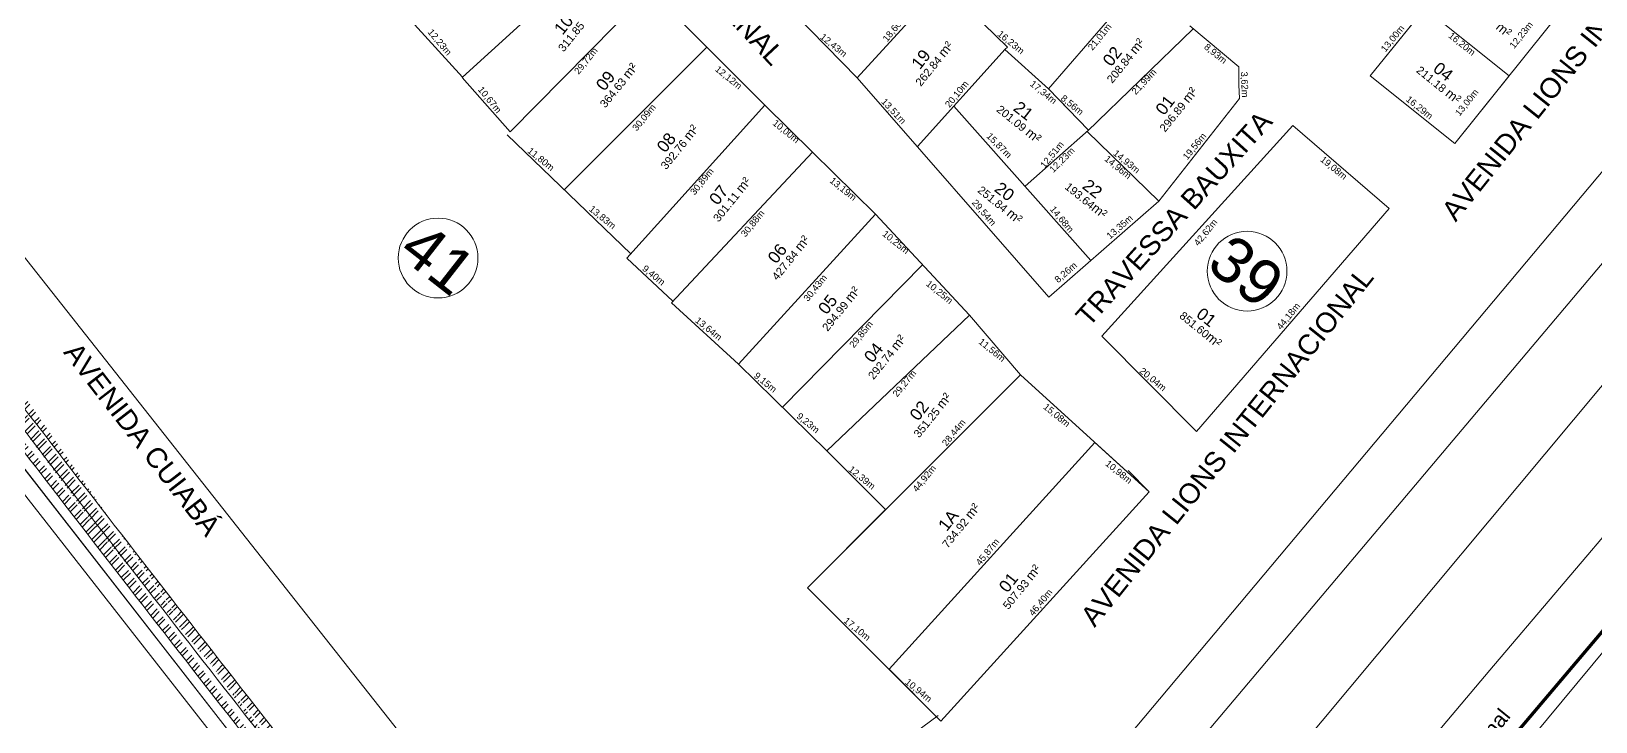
# Model space of a CAD drawing. Header units: metres. Extents: x 3808 to 8215, y 2374 to 6187.
# Drawn here: x 5863.4 to 6098, y 3611.2 to 3714.8 of the extents above; entities that cross this region are included whole.
import ezdxf

# ---------------------------------------------------------------- set-up
doc = ezdxf.new("R2010")
doc.units = ezdxf.units.M
doc.linetypes.add('CENTER', pattern=[2, 1.25, -0.25, 0.25, -0.25])
for name, color, linetype in [('0 - Cotas', 7, 'Continuous'), ('0 - Linhas Quadras', 7, 'Continuous'), ('0 - MEIO FIO 2', 251, 'Continuous'), ('0 - Nome Ruas', 7, 'CENTER'), ('0 - Numero de Lotes', 6, 'Continuous'), ('0 - Número de Quadra', 7, 'CENTER'), ('0 - Área Dos Lotes', 1, 'Continuous'), ('COTAS', 7, 'Continuous'), ('Fluxo', 170, 'Continuous'), ('Nomes-Ruas', 7, 'Continuous'), ('PDF_Boundary-Lotes', 7, 'Continuous'), ('PDF_Meio-Fio', 32, 'Continuous'), ('PDF_Perímetro', 5, 'Continuous'), ('quadras', 7, 'Continuous')]:
    doc.layers.add(name, color=color, linetype=linetype)
doc.styles.add('Arial', font='arial.ttf')
doc.styles.add('pedro', font='arial.ttf', dxfattribs={"height": 3})
doc.styles.add('REGUA100', font='arial.ttf')
doc.dimstyles.new('Copy(2) of ISO-25', dxfattribs={"dimtxt": 1, "dimasz": 2.5, "dimexe": 1.25, "dimexo": 0.625, "dimgap": 0.2, "dimtad": 1, "dimtoh": 1, "dimlfac": 0.9999999999999999, "dimzin": 1, "dimtxsty": 'Arial', "dimblk": 'NONE', "dimcen": 0, "dimse1": 1, "dimse2": 1, "dimsd1": 1, "dimsd2": 1, "dimclrt": 256, "dimaunit": 1, "dimadec": 3, "dimazin": 0, "dimtfac": 1, "dimtmove": 0, "dimatfit": 3, "dimldrblk": 'NONE', "dimfxl": 1, "dimtolj": 1, "dimtzin": 0, "dimarcsym": 0})

# ---------------------------------------------------------------- blocks, each defined once
blk = doc.blocks.new('*D6315')
at = {"layer": 'Defpoints', "color": 0, "linetype": 'Continuous', "transparency": 16777216}
for p in [(5761.159270066526, 3778.970116155022), (5950.018060285822, 3536.644970448488), (5947.979025760191, 3535.055826273609)]:
    blk.add_point(p, dxfattribs=at)
at = {"layer": 'COTAS', "linetype": 'Continuous', "lineweight": 5, "transparency": 16777216, "insert": (5854.181381191222, 3656.710760918242), "char_height": 1, "attachment_point": 5, "rotation": 307.93146410957564, "style": 'Arial'}
blk.add_mtext('\\A1;307,23m', dxfattribs=at)
blk = doc.blocks.new('_None')

msp = doc.modelspace()

# ---------------------------------------------------------------- hatches: boundary and pattern name
at = {"layer": 'Fluxo', "lineweight": 5}
h = msp.add_hatch(dxfattribs=at)
h.set_pattern_fill('ANSI32', color=256, scale=0.15)
h.set_pattern_definition([(45, (-581.2740443711627, 256.0805453944058), (-1.01027881362028, 1.01027881362028), []), (45, (-580.6005248711626, 256.0805453944058), (-1.01027881362028, 1.01027881362028), [])])
edge = h.paths.add_edge_path()
edge.add_arc((6409.321700618916, 3934.822333256413), 605.9404875044512, 215.5584355719947, 220.8881531740632)
edge.add_arc((6409.321700618916, 3934.822333256413), 601.9404875044512, 215.5584355719947, 220.8881531740632)
edge.add_line((5951.237459677825, 3538.183073224635), (5954.261415002729, 3540.801411283974))
edge.add_arc((10925.11763502869, 7550.385979745417), 6385.997125092533, 217.3930198431876, 218.3872367967036)
edge.add_arc((10925.11763502869, 7550.385979745417), 6389.997125092533, 217.3930198431876, 218.3872367967036)
edge.add_arc((8022.057990467945, 5423.596913844533), 2788.956459603658, 216.1708101653379, 218.897104592281)
edge.add_arc((8022.057990467945, 5423.596913844533), 2792.956459603658, 216.1708101653379, 218.897104592281)
edge.add_arc((6561.249967624634, 4446.689137277787), 1035.746471174637, 216.3698662275785, 220.234552574066)
edge.add_arc((6561.249967624634, 4446.689137277787), 1039.746471174637, 216.3698662275785, 220.234552574066)
edge.add_line((5727.223333714643, 3832.545566047867), (5655.544382126651, 3923.802401496914))
edge.add_line((5724.077677792935, 3830.074766820445), (5652.398726204943, 3921.331602269491))
edge.add_line((5655.673553914219, 3923.61733366715), (5438.848656856092, 4274.969093067833))
edge.add_line((5652.269554417375, 3921.516670099254), (5435.444657359248, 4272.868429499937))

# ---------------------------------------------------------------- linework, layer by layer
at = {"layer": '0 - Cotas', "lineweight": 5}
for p, q in [((6064.131597200096, 3708.130902131983, -8.3329415474509e-06), (6072.319535255579, 3718.228311225387, -8.3329415474509e-06)), ((6072.319535255579, 3718.228311225387, -8.3329415474509e-06), (6084.975934544846, 3708.121335061516, -8.3329415474509e-06)), ((6076.863554595177, 3697.963122051729, -8.3329415474509e-06), (6084.975934544846, 3708.121335061516, -8.3329415474509e-06))]:
    msp.add_line(p, q, dxfattribs=at)
at = {"layer": '0 - Linhas Quadras', "linetype": 'Continuous', "lineweight": 5}
for p, q in [((6064.131597200096, 3708.130902131983, -8.3329415474509e-06), (6099.429977070888, 3751.661053370864, -8.3329415474509e-06)), ((5810.954833766133, 3746.009024888729, -8.3329415474509e-06), (5946.983081031092, 3573.644295537246, -8.3329415474509e-06)), ((6111.835228573033, 3741.754181615008, -8.3329415474509e-06), (6076.863554595177, 3697.963122051729, -8.3329415474509e-06)), ((5987.224238848619, 3707.836420536351, -8.3329415474509e-06), (5956.120520808408, 3739.648596018799, -8.3329415474509e-06)), ((5950.934314027721, 3728.742857660915, -8.3329415474509e-06), (5928.028725272628, 3707.905344638765, -8.3329415474509e-06)), ((5911.385153326704, 3726.200753212904, -8.3329415474509e-06), (5928.028725272621, 3707.905344638771, -8.3329415474509e-06)), ((5987.224238848619, 3707.836420536351, -8.3329415474509e-06), (5999.801639196616, 3721.581789268734, -8.3329415474509e-06)), ((6029.650557706816, 3722.046929035024, -8.3329415474509e-06), (6015.888463196854, 3706.156489042319, -8.3329415474509e-06)), ((5956.133557135485, 3720.983548215268, -8.3329415474509e-06), (5935.148995336311, 3699.740042456757, -8.3329415474509e-06)), ((5973.366511612978, 3703.737838613478, -8.3329415474509e-06), (5956.133557135485, 3720.983548215268, -8.3329415474509e-06)), ((6004.339064729358, 3717.679515231566, -8.3329415474509e-06), (6009.734347034555, 3712.430795128386, -8.3329415474509e-06)), ((6037.608629576784, 3715.170848902434, -8.3329415474509e-06), (6021.679460261019, 3699.757765441178, -8.3329415474509e-06)), ((6037.078752236306, 3715.613657508212, -8.3329415474509e-06), (6044.460775718031, 3709.444638235188, -8.3329415474509e-06)), ((5943.280215954677, 3691.032697217589, -8.3329415474509e-06), (5964.687062941852, 3712.42371145562, -8.3329415474509e-06)), ((5996.234954492898, 3697.500498798037, -8.3329415474509e-06), (6009.407665582552, 3712.094991613853, -8.3329415474509e-06)), ((6015.888463196854, 3706.156489042319, -8.3329415474509e-06), (6009.363369391291, 3712.045914363109, -8.3329415474509e-06)), ((6009.407665582552, 3712.094991613853, -8.3329415474509e-06), (6009.734347034555, 3712.430795128386, -8.3329415474509e-06)), ((6044.460775718031, 3709.444638235188, -8.3329415474509e-06), (6044.428633056852, 3706.789792983174, -8.3329415474509e-06)), ((5927.994586801551, 3707.874288426109, -8.3329415474509e-06), (5935.148995336311, 3699.740042456757, -8.3329415474509e-06)), ((6015.938345852001, 3674.899329356349, -8.3329415474509e-06), (5987.224238848619, 3707.836420536351, -8.3329415474509e-06)), ((6076.863554595177, 3697.963122051729, -8.3329415474509e-06), (6064.131597200096, 3708.130902131983, -8.3329415474509e-06)), ((6015.888463196854, 3706.156489042319, -8.3329415474509e-06), (6021.886259581337, 3699.957864713188, -8.3329415474509e-06)), ((6044.561131798651, 3704.698128292271, -8.3329415474509e-06), (6032.474035662237, 3689.314918273752, -8.3329415474509e-06)), ((6044.428633056852, 3706.789792983174, -8.3329415474509e-06), (6044.561131798651, 3704.698128292271, -8.3329415474509e-06)), ((5973.366511612978, 3703.737838613478, -8.3329415474509e-06), (5952.684113306712, 3680.74214682038, -8.3329415474509e-06)), ((5980.519902364416, 3696.684511898891, -8.3329415474509e-06), (5973.366511612978, 3703.737838613478, -8.3329415474509e-06)), ((6022.258054334608, 3680.408765044154, -8.3329415474509e-06), (6001.728889106585, 3703.587415052733, -8.3329415474509e-06)), ((6021.886259581335, 3699.957864713189, -8.3329415474509e-06), (6012.391633338004, 3691.548541872745, -8.3329415474509e-06)), ((6023.887848047323, 3669.066215643561, -8.3329415474509e-06), (6052.563334622762, 3700.682009314105, -8.3329415474509e-06)), ((6052.563334622762, 3700.682009314105, -8.3329415474509e-06), (6067.004522130741, 3688.193404565896, -8.3329415474509e-06)), ((5934.69988638024, 3699.28539161459, -8.3329415474509e-06), (5953.284854664855, 3681.410080147777, -8.3329415474509e-06)), ((6021.679460261019, 3699.757765441178, -8.3329415474509e-06), (6032.474035662237, 3689.314918273752, -8.3329415474509e-06)), ((5980.519902364416, 3696.684511898891, -8.3329415474509e-06), (5959.366847103514, 3674.084938276645, -8.3329415474509e-06)), ((5989.959095683202, 3687.377357192385, -8.3329415474509e-06), (5980.519902364416, 3696.684511898891, -8.3329415474509e-06)), ((6032.474035662237, 3689.314918273752, -8.3329415474509e-06), (6015.938345852001, 3674.899329356349, -8.3329415474509e-06)), ((6067.004522130741, 3688.193404565896, -8.3329415474509e-06), (6038.091058175192, 3654.759345044784, -8.3329415474509e-06)), ((5989.959095683202, 3687.377357192385, -8.3329415474509e-06), (5969.438139815071, 3664.847127314643, -8.3329415474509e-06)), ((6004.045045019007, 3672.204124097695, -8.3329415474509e-06), (5989.959095683202, 3687.377357192385, -8.3329415474509e-06)), ((5952.684113306712, 3680.74214682038, -8.3329415474509e-06), (5959.567514334673, 3674.299327820291, -8.3329415474509e-06)), ((5997.002070351105, 3679.79074064504, -8.3329415474509e-06), (5975.998282655675, 3658.404346586822, -8.3329415474509e-06)), ((5959.366847103514, 3674.084938276645, -8.3329415474509e-06), (5969.438139815071, 3664.847127314643, -8.3329415474509e-06)), ((6004.045045019007, 3672.204124097695, -8.3329415474509e-06), (5982.662222637091, 3651.859625667365, -8.3329415474509e-06)), ((6011.684634536163, 3663.273571195451, -8.3329415474509e-06), (6004.045045019007, 3672.204124097695, -8.3329415474509e-06)), ((6038.091058175192, 3654.759345044784, -8.3329415474509e-06), (6023.887848047323, 3669.066215643561, -8.3329415474509e-06)), ((5969.438139815071, 3664.847127314643, -8.3329415474509e-06), (5982.662222637091, 3651.859625667365, -8.3329415474509e-06)), ((6011.684634536163, 3663.273571195451, -8.3329415474509e-06), (5979.759466907888, 3631.336623176611, -8.3329415474509e-06)), ((6011.684634536163, 3663.273571195451, -8.3329415474509e-06), (6031.010848803528, 3645.732343990915, -8.3329415474509e-06)), ((5991.989447908833, 3619.111153375445, -8.3329415474509e-06), (6022.865624561171, 3653.125267772596, -8.3329415474509e-06)), ((6031.010848803528, 3645.732343990915, -8.3329415474509e-06), (6022.865624561171, 3653.125267772596, -8.3329415474509e-06)), ((5982.662222637091, 3651.859625667365, -8.3329415474509e-06), (5991.471809859726, 3643.053287984364, -8.3329415474509e-06)), ((6031.010848803528, 3645.732343990915, -8.3329415474509e-06), (6027.855077763183, 3648.929741876444, -8.3329415474509e-06)), ((6031.010848803528, 3645.732343990915, -8.3329415474509e-06), (5999.769057178464, 3611.33441372364, -8.3329415474509e-06)), ((5979.759466907886, 3631.336623176608, -8.3329415474509e-06), (5991.471809859726, 3643.053287984365, -8.3329415474509e-06)), ((5979.759466907888, 3631.336623176611, -8.3329415474509e-06), (5999.769057178464, 3611.33441372364, -8.3329415474509e-06)), ((5999.769057178464, 3611.33441372364, -8.3329415474509e-06), (5979.759466907886, 3631.336623176608, -8.3329415474509e-06)), ((5999.769057178464, 3611.33441372364, -8.3329415474509e-06), (5991.989447908833, 3619.111153375445, -8.3329415474509e-06)), ((5946.983081031092, 3573.644295537246, -8.3329415474509e-06), (5999.367421737379, 3612.161356629087, -8.3329415474509e-06))]:
    msp.add_line(p, q, dxfattribs=at)
at = {"layer": '0 - MEIO FIO 2', "lineweight": 5}
for p, q in [((6156.597092322431, 3762.439244788402), (5936.623936919023, 3500.400503654339)), ((6167.727151661319, 3761.608172556906), (5943.249065425881, 3495.360152708963)), ((6182.820238683119, 3762.212738061364), (5949.316635518634, 3482.471445677824)), ((6203.755690960673, 3762.212738061364), (6082.079121551848, 3618.974403947355)), ((5945.046469501024, 3539.762253958008), (5818.911036802333, 3700.729687425417)), ((6082.079121551848, 3618.974403947355), (5965.981087686589, 3481.458034073828))]:
    msp.add_line(p, q, dxfattribs=at)
at = {"layer": '0 - Número de Quadra', "linetype": 'ByBlock', "lineweight": 5}
for centre in [(5924.358126885087, 3680.787084181348, -8.3329415474509e-06), (6045.689013441841, 3678.817425303626, -8.3329415474509e-06)]:
    msp.add_circle(centre, 5.978823741389533, dxfattribs=at)
at = {"layer": 'Fluxo', "lineweight": 5}
for radius in [6385.997125092533, 6389.997125092533, 6387.997125092533]:
    msp.add_arc((10925.11763502869, 7550.385979745417), radius, 217.3930198431928, 218.3872367967087, dxfattribs=at)
at = {"layer": 'PDF_Boundary-Lotes', "lineweight": 5}
msp.add_lwpolyline([(6125.756266019215, 3580.804975143579), (6127.097961204042, 3582.634133534074), (6136.493680949155, 3596.435599564973), (6127.679286886042, 3602.692435267942), (6109.957801548656, 3615.165336074629), (6099.784347890151, 3622.55023759748), (6060.909464251004, 3575.714953079336), (6075.740257112518, 3561.815771120756), (6075.549629594871, 3561.444292454134), (6092.88422246024, 3545.172589975343), (6091.519525428127, 3543.24481145637), (6095.69463452079, 3540.19132206408), (6101.749686693463, 3548.408072439001), (6107.694962725006, 3556.421659639642), (6113.640238756553, 3564.435246840284)], close=True, dxfattribs=at)
at = {"layer": 'PDF_Meio-Fio', "lineweight": 5}
msp.add_lwpolyline([(6038.07293436857, 3552.882133371221), (6106.355906893902, 3633.516505735164), (6112.702276178675, 3641.020603185434)], dxfattribs=at)
at = {"layer": 'PDF_Perímetro', "color": 1, "lineweight": 5}
msp.add_lwpolyline([(6484.629754780207, 3258.914399732104, 0.5062314473747569, 0.5062314473747569, 0), (6215.582625602975, 3403.335926659866, 0.4892478951905734, 0.4892478951905734, 0), (6021.423081053449, 3533.21288855663, 0.498144034451948, 0.498144034451948, 0), (6128.657935143096, 3659.85350363363, 0.498143896452264, 0.498143896452264, 0), (6265.513127839887, 3821.470725180847, 0.4981343886116229, 0.4981343886116229, 0), (6358.927867362104, 3931.390375847257, 0.4981442253524261, 0.4981442253524261, 0)], format="xyseb", dxfattribs=at)
at = {"layer": 'quadras', "linetype": 'Continuous', "lineweight": 5}
msp.add_line((5950.018011390222, 3536.645033184239), (5761.156214459091, 3778.966536266529), dxfattribs=at)
at = {"layer": 'quadras', "linetype": 'Continuous', "lineweight": 5, "flags": 128}
msp.add_lwpolyline([(5776.921930989473, 3646.916431758353), (5778.290543191591, 3645.5285368597), (5802.181896358951, 3618.148143308037), (5812.899285837998, 3606.688708878854), (5866.820371954692, 3541.635980967232), (5874.571361215309, 3530.877799138227), (5908.211532153179, 3489.980774916508, 0.4680156803565216), (5910.515007574101, 3489.964690869474), (5950.018011390571, 3536.645033184239), (5761.156214459207, 3778.966536268392), (5702.925043238317, 3710.744079444357, 0.4204370449100976), (5703.11653708165, 3708.608961302587), (5748.751697182645, 3671.300078421631), (5755.83921574416, 3665.838595442274)], format="xyb", close=True, dxfattribs=at)

# ---------------------------------------------------------------- texts
at = {"layer": '0 - Cotas', "lineweight": 5, "style": 'Arial'}
for s, rotation, p in [('18,60m', 50.93116887952245, (5991.71455773045, 3713.128184701622, -8.3329415474509e-06)), ('12,23m', 310.1562627624036, (5922.727698872559, 3714.633271968901, -8.3329415474509e-06)), ('12,43m', 320.9311688795029, (5981.558544777648, 3713.784894502246, -8.3329415474509e-06)), ('16,23m', 320.9311688795029, (6008.153426833635, 3714.229176420555, -8.3329415474509e-06)), ('21,01m', 50.93116887952245, (6022.495193520877, 3711.843617108111, -8.3329415474509e-06)), ('13,00m', 50.96157853499375, (6066.42802426013, 3711.597732212101, -8.3329415474509e-06)), ('16,20m', 321.3903090626075, (6075.787594104659, 3713.968288975683, -8.3329415474509e-06)), ('12,23m', 51.38902929111731, (6085.728694083249, 3712.112736546761, -8.3329415474509e-06)), ('29,72m', 50.93116887952245, (5945.442398057984, 3708.24932477863, -8.3329415474509e-06)), ('8,93m', 320.9311688795029, (6039.141347913647, 3712.286145397669, -8.3329415474509e-06)), ('12,12m', 320.9311688795029, (5965.805425284037, 3708.949602143419, -8.3329415474509e-06)), ('20,10m', 50.93116887952245, (6001.057966715501, 3703.259987170397, -8.3329415474509e-06)), ('17,34m', 320.9311688795029, (6013.032109631916, 3706.740178447221, -8.3329415474509e-06)), ('21,99m', 46.62436487907241, (6028.990251453954, 3705.198426288182, -8.3329415474509e-06)), ('3,62m', 272.414293177438, (6044.747023969513, 3708.730575920239, -8.3329415474509e-06)), ('10,67m', 309.1315293655165, (5930.253688492435, 3706.028321334956, -8.3329415474509e-06)), ('13,51m', 312.929050029021, (5990.74481925528, 3704.179808630484, -8.3329415474509e-06)), ('8,56m', 320.9311688795029, (6017.645118547145, 3704.580628332154, -8.3329415474509e-06)), ('16,29m', 321.3890292911141, (6069.408917759678, 3704.428144275585, -8.3329415474509e-06)), ('13,00m', 51.38902929111517, (6077.558667012618, 3701.990079579807, -8.3329415474509e-06)), ('30,09m', 50.93116887952245, (5954.163900925268, 3699.748542584719, -8.3329415474509e-06)), ('10,00m', 320.9311688795029, (5974.429005892485, 3700.86514707922, -8.3329415474509e-06)), ('15,87m', 314.6827219860648, (6006.525128919156, 3698.986490499818, -8.3329415474509e-06)), ('12,51m', 50.93116887952245, (6015.340565167504, 3694.172283092046, -8.3329415474509e-06)), ('19,56m', 50.93116887952245, (6036.719202438276, 3695.425603082091, -8.3329415474509e-06)), ('11,80m', 320.9311688795029, (5937.667939295612, 3696.708499833247, -8.3329415474509e-06)), ('12,23m', 44.86402318309245, (6016.627953436575, 3693.516101272716, -8.3329415474509e-06)), ('14,96m', 320.9311688795029, (6024.202131112334, 3695.488708608375, -8.3329415474509e-06)), ('14,93m', 320.9311688795029, (6025.495827760707, 3696.334723149634, -8.3329415474509e-06)), ('19,08m', 320.9311688795029, (6056.565069046517, 3695.402619460473, -8.3329415474509e-06)), ('30,89m', 50.93116887952245, (5962.837011225792, 3690.147674285434, -8.3329415474509e-06)), ('13,19m', 320.9311688795029, (5982.997353412966, 3692.228759061896, -8.3329415474509e-06)), ('13,83m', 320.9311688795029, (5946.907740081112, 3687.975615218676, -8.3329415474509e-06)), ('29,54m', 311.0518433218937, (6004.343492267272, 3689.038260234105, -8.3329415474509e-06)), ('14,68m', 309.6310572566157, (6016.050101096626, 3688.079241987962, -8.3329415474509e-06)), ('30,88m', 50.93116887952245, (5970.45398787479, 3683.858204890139, -8.3329415474509e-06)), ('13,35m', 41.0518402837016, (6025.133135240509, 3683.556748150711, -8.3329415474509e-06)), ('42,62m', 50.93116887952245, (6038.378977119478, 3682.512874318515, -8.3329415474509e-06)), ('10,25m', 320.9311688795029, (5990.895584040923, 3684.242552854587, -8.3329415474509e-06)), ('9,40m', 320.9311688795029, (5954.883041381619, 3679.044618688479, -8.3329415474509e-06)), ('8,26m', 40.75346697567758, (6017.340095775746, 3676.998441850001, -8.3329415474509e-06)), ('30,43m', 50.93116887952245, (5979.833309512963, 3674.177615781642, -8.3329415474509e-06)), ('10,25m', 320.9311688795029, (5997.4447299974, 3676.759518656669, -8.3329415474509e-06)), ('13,64m', 320.9311688795029, (5962.821573258372, 3671.264414087813, -8.3329415474509e-06)), ('44,18m', 50.93116887952245, (6050.791755364349, 3669.947619920852, -8.3329415474509e-06)), ('29,85m', 50.93116887952245, (5986.713912518888, 3667.224248569396, -8.3329415474509e-06)), ('11,56m', 320.9311688795029, (6005.319911529372, 3668.068785507261, -8.3329415474509e-06)), ('9,15m', 320.9311688795029, (5971.631481945331, 3662.975526543952, -8.3329415474509e-06)), ('29,27m', 50.93116887952245, (5993.209659154079, 3659.860651609186, -8.3329415474509e-06)), ('20,04m', 320.9311688795029, (6029.45169507571, 3663.676123666399, -8.3329415474509e-06)), ('15,08m', 320.9311688795029, (6015.028264172975, 3658.300694988338, -8.3329415474509e-06)), ('9,23m', 320.9311688795029, (5978.034781927103, 3656.890266342905, -8.3329415474509e-06)), ('28,44m', 50.93116887952245, (6000.605107168452, 3652.480414065243, -8.3329415474509e-06)), ('12,39m', 320.9311688795029, (5985.81330174986, 3648.927753110067, -8.3329415474509e-06)), ('44,92m', 50.93116887952245, (5996.191083915393, 3645.607329282118, -8.3329415474509e-06)), ('10,98m', 320.9311688795029, (6024.330737424174, 3649.781819303676, -8.3329415474509e-06)), ('45,87m', 50.93116887952245, (6005.671501446383, 3634.589455689531, -8.3329415474509e-06)), ('46,40m', 50.93116887952245, (6013.633918202378, 3627.004623972789, -8.3329415474509e-06)), ('17,10m', 320.9311688795029, (5985.085095228602, 3626.231003524295, -8.3329415474509e-06)), ('10,94m', 320.9311688795029, (5994.298332342729, 3617.021164841711, -8.3329415474509e-06))]:
    msp.add_text(s, height=1, rotation=rotation, dxfattribs=at).set_placement(p)
at = {"layer": '0 - Nome Ruas', "linetype": 'Continuous', "lineweight": 5, "style": 'pedro'}
for s, rotation, p in [('RUA ILHA DO BANANAL', 313.0781102675523, (5941.931147935988, 3744.134386108665, -8.3329415474509e-06)), ('AVENIDA LIONS INTERNACIONAL', 51.3599109969303, (6076.968413271366, 3686.100326889212, -8.3329415474509e-06)), ('TRAVESSA BAUXITA', 48.03749649188352, (6021.967980356154, 3670.304995185829, -8.3329415474509e-06)), ('AVENIDA LIONS INTERNACIONAL', 51.3599109969303, (6022.824021869686, 3625.273935940553, -8.3329415474509e-06)), ('AVENIDA CUIABÁ', 307.6991728192987, (5868.066161422097, 3666.620502489488, -8.3329415474509e-06))]:
    msp.add_text(s, height=2.999999999999999, rotation=rotation, dxfattribs=at).set_placement(p)
at = {"layer": '0 - Numero de Lotes', "lineweight": 5, "style": 'Arial'}
for s, rotation, p in [('10', 51.92724802861277, (5943.031496775882, 3714.114313452911, -540.2790166658831)), ('19', 51.92724802861277, (5996.608478005304, 3708.928225568823, -540.2790166658831)), ('02', 51.92724802861277, (6025.307891157177, 3709.383807253781, -540.2790166658831)), ('04', 321.927248028625, (6073.429756422152, 3708.914612149973, -540.2790166658831)), ('09', 51.92724802861277, (5949.301473992826, 3705.713688586478, -540.2790166658831)), ('01', 51.92724802861277, (6033.225634570192, 3702.062263376298, -540.2790166658831)), ('21', 321.927248028625, (6010.477176574012, 3703.038091686441, -540.2790166658831)), ('08', 51.92724802861277, (5958.422803813208, 3696.453501952758, -540.2790166658831)), ('07', 51.92724802861277, (5966.282924020314, 3688.582986924374, -540.2790166658831)), ('20', 321.927248028625, (6007.64447176093, 3690.92437260218, -540.2790166658831)), ('22', 321.927248028625, (6020.826268131013, 3691.351587699537, -540.2790166658831)), ('06', 51.92724802861277, (5975.060782955183, 3679.801933020545, -540.2790166658831)), ('05', 51.92724802861277, (5982.621282824855, 3672.174642313425, -540.2790166658831)), ('01', 321.927248028625, (6037.915722356915, 3672.069840617753, -540.2790166658831)), ('04', 51.92724802861277, (5989.501534496134, 3664.934018684345, -540.2790166658831)), ('02', 51.92724802861277, (5996.351883517365, 3656.22780390698, -540.2790166658831)), ('1A', 51.92724802861277, (6000.639162349424, 3639.669780806688, -540.2790166658831)), ('01', 51.92724802861277, (6009.735512376454, 3630.464646171014, -540.2790166658831))]:
    msp.add_text(s, height=1.81965355524433, rotation=rotation, dxfattribs=at).set_placement(p)
at = {"layer": '0 - Número de Quadra', "linetype": 'Continuous', "lineweight": 5, "style": 'pedro'}
for s, rotation, p in [('41', 321.9853777365026, (5918.139348296059, 3681.288141150447, -8.3329415474509e-06)), ('39', 322.1189900260298, (6039.354122280578, 3679.393412433678, -8.3329415474509e-06))]:
    msp.add_text(s, height=6.77858057792255, rotation=rotation, dxfattribs=at).set_placement(p)
at = {"layer": '0 - Área Dos Lotes', "lineweight": 5, "style": 'Arial'}
for s, height, rotation, p in [('311.85 ', 1.199996, 50.93116887951351, (5943.176697932849, 3711.616646881017, -8.3329415474509e-06)), ('m²', 1.4, 320.9311688795135, (6082.872627175377, 3715.224496117221, -8.3329415474509e-06)), ('m²', 1.4, 50.93116887951351, (6000.29220139171, 3710.789552451567, -8.3329415474509e-06)), ('m²', 1.4, 50.93116887951351, (6028.991614543584, 3711.245134136526, -8.3329415474509e-06)), ('m²', 1.4, 50.93116887951351, (5952.971784115202, 3707.558492094122, -8.3329415474509e-06)), ('262.84 ', 1.199996, 50.93116887951351, (5996.7670924263, 3706.447082372029, -8.3329415474509e-06)), ('208.84 ', 1.199996, 50.93116887951351, (6025.466505578173, 3706.902664056988, -8.3329415474509e-06)), ('211.18 ', 1.199996, 320.9311688795135, (6070.948613225361, 3708.755997728977, -8.3329415474509e-06)), ('364.63 ', 1.199996, 50.93116887951351, (5949.446675149793, 3703.216022014584, -8.3329415474509e-06)), ('m²', 1.4, 50.93116887951351, (6036.909357956598, 3703.923590259044, -8.3329415474509e-06)), ('m²', 1.4, 320.9311688795135, (6075.291083304898, 3705.230888763566, -8.3329415474509e-06)), ('201.09 ', 1.199996, 320.9311688795135, (6007.996033377218, 3702.879477265444, -8.3329415474509e-06)), ('296.89 ', 1.199996, 50.93116887951351, (6033.384248991188, 3699.581120179505, -8.3329415474509e-06)), ('m²', 1.4, 50.93116887951351, (5962.093113935586, 3698.298305460402, -8.3329415474509e-06)), ('m²', 1.4, 320.9311688795135, (6012.338503456756, 3699.354368300034, -8.3329415474509e-06)), ('392.76 ', 1.199996, 50.93116887951351, (5958.568004970177, 3693.955835380864, -8.3329415474509e-06)), ('m²', 1.4, 50.93116887951351, (5969.953234142691, 3690.427790432017, -8.3329415474509e-06)), ('301.11 ', 1.199996, 50.93116887951351, (5966.428125177281, 3686.085320352479, -8.3329415474509e-06)), ('251.84 ', 1.199996, 320.9311688795135, (6005.163328564136, 3690.765758181184, -8.3329415474509e-06)), ('193.64', 1.199996, 320.9311688795135, (6018.241536082622, 3691.277064126099, -8.3329415474509e-06)), ('m²', 1.4, 320.9311688795135, (6022.22239845321, 3688.045499284985, -8.3329415474509e-06)), ('m²', 1.4, 320.9311688795135, (6009.505798643674, 3687.240649215773, -8.3329415474509e-06)), ('m²', 1.4, 50.93116887951351, (5978.762046763779, 3681.684867393807, -8.3329415474509e-06)), ('427.84 ', 1.199996, 50.93116887951351, (5975.236937798369, 3677.342397314269, -8.3329415474509e-06)), ('m²', 1.4, 50.93116887951351, (5986.305006211261, 3674.03596919617, -8.3329415474509e-06)), ('294.99 ', 1.199996, 50.93116887951351, (5982.779897245851, 3669.693499116633, -8.3329415474509e-06)), ('851.60', 1.199996, 320.9311688795135, (6035.419962328301, 3671.923091776473, -8.3329415474509e-06)), ('m²', 1.4, 320.9311688795135, (6039.400824698889, 3668.69152693536, -8.3329415474509e-06)), ('m²', 1.4, 50.93116887951351, (5993.18525788254, 3666.79534556709, -8.3329415474509e-06)), ('292.74 ', 1.199996, 50.93116887951351, (5989.66014891713, 3662.452875487552, -8.3329415474509e-06)), ('m²', 1.4, 50.93116887951351, (6000.022193639743, 3658.072607414623, -8.3329415474509e-06)), ('351.25 ', 1.199996, 50.93116887951351, (5996.497084674333, 3653.730137335085, -8.3329415474509e-06)), ('m²', 1.4, 50.93116887951351, (6004.303797629329, 3641.507593655635, -8.3329415474509e-06)), ('734.92 ', 1.199996, 50.93116887951351, (6000.778688663919, 3637.165123576097, -8.3329415474509e-06)), ('m²', 1.4, 50.93116887951351, (6013.406338393602, 3632.310085193084, -8.3329415474509e-06)), ('507.93 ', 1.199996, 50.93116887951351, (6009.881229428192, 3627.967615113546, -8.3329415474509e-06))]:
    msp.add_text(s, height=height, rotation=rotation, dxfattribs=at).set_placement(p)
at = {"layer": 'Nomes-Ruas', "lineweight": 5, "style": 'REGUA100'}
msp.add_text('Av. Rotary Internacional', height=2.25, rotation=50.87233304484458, dxfattribs=at).set_placement((6064.14762605154, 3586.011458961199))

# ---------------------------------------------------------------- dimensions: what is measured, and where the dimension line sits
at = {"layer": 'COTAS', "linetype": 'Continuous', "lineweight": 5}
dim = msp.add_aligned_dim(p1=(5761.159270066525, 3778.970116155022), p2=(5950.018060285821, 3536.644970448488), distance=-2.585157829855551, dimstyle='Copy(2) of ISO-25', override={"dimpost": 'm'}, dxfattribs=at)
dim.commit()
dim.dimension.update_dxf_attribs({"geometry": '*D6315', "text_midpoint": (5854.181381191222, 3656.710760918242)})

doc.saveas('drawing.dxf')
